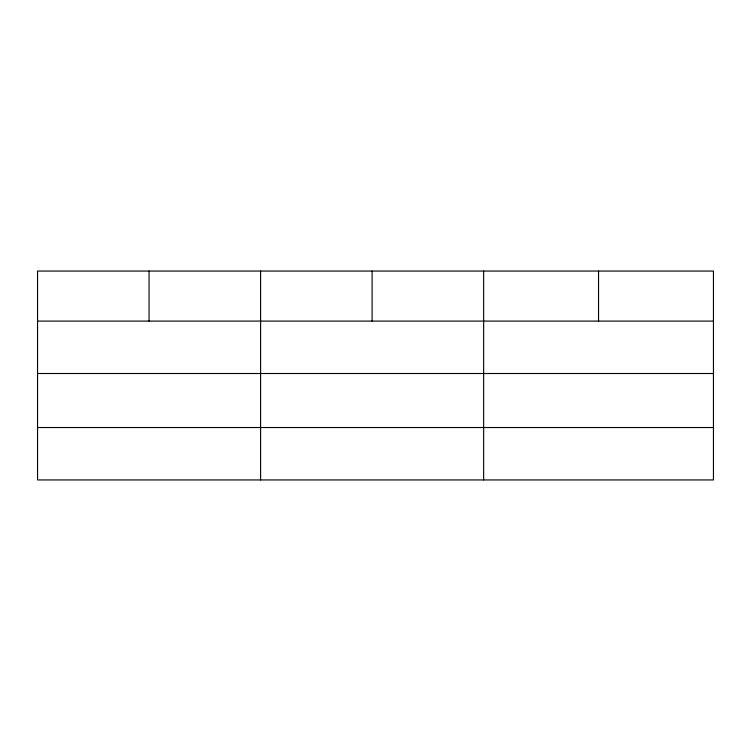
<?xml version="1.0" encoding="UTF-8"?>
<svg xmlns="http://www.w3.org/2000/svg" width="751" height="751" viewBox="0 0 751 751"><rect width="100%" height="100%" fill="white"/><g stroke="black" fill="none" stroke-linecap="round" stroke-linejoin="round"><path stroke-width="1.13" d="M713.45 373.51L713.45 271.055L37.55 271.055L37.55 479.945L713.45 479.945L713.45 373.51L37.55 373.51M37.55 321.09L713.45 321.09M37.55 427.526L713.45 427.526M598.547 271.055L598.547 321.09M483.644 271.055L483.644 479.945M372.12 271.055L372.12 321.09M260.597 271.055L260.597 479.945M149.073 271.055L149.073 321.09"/></g></svg>
